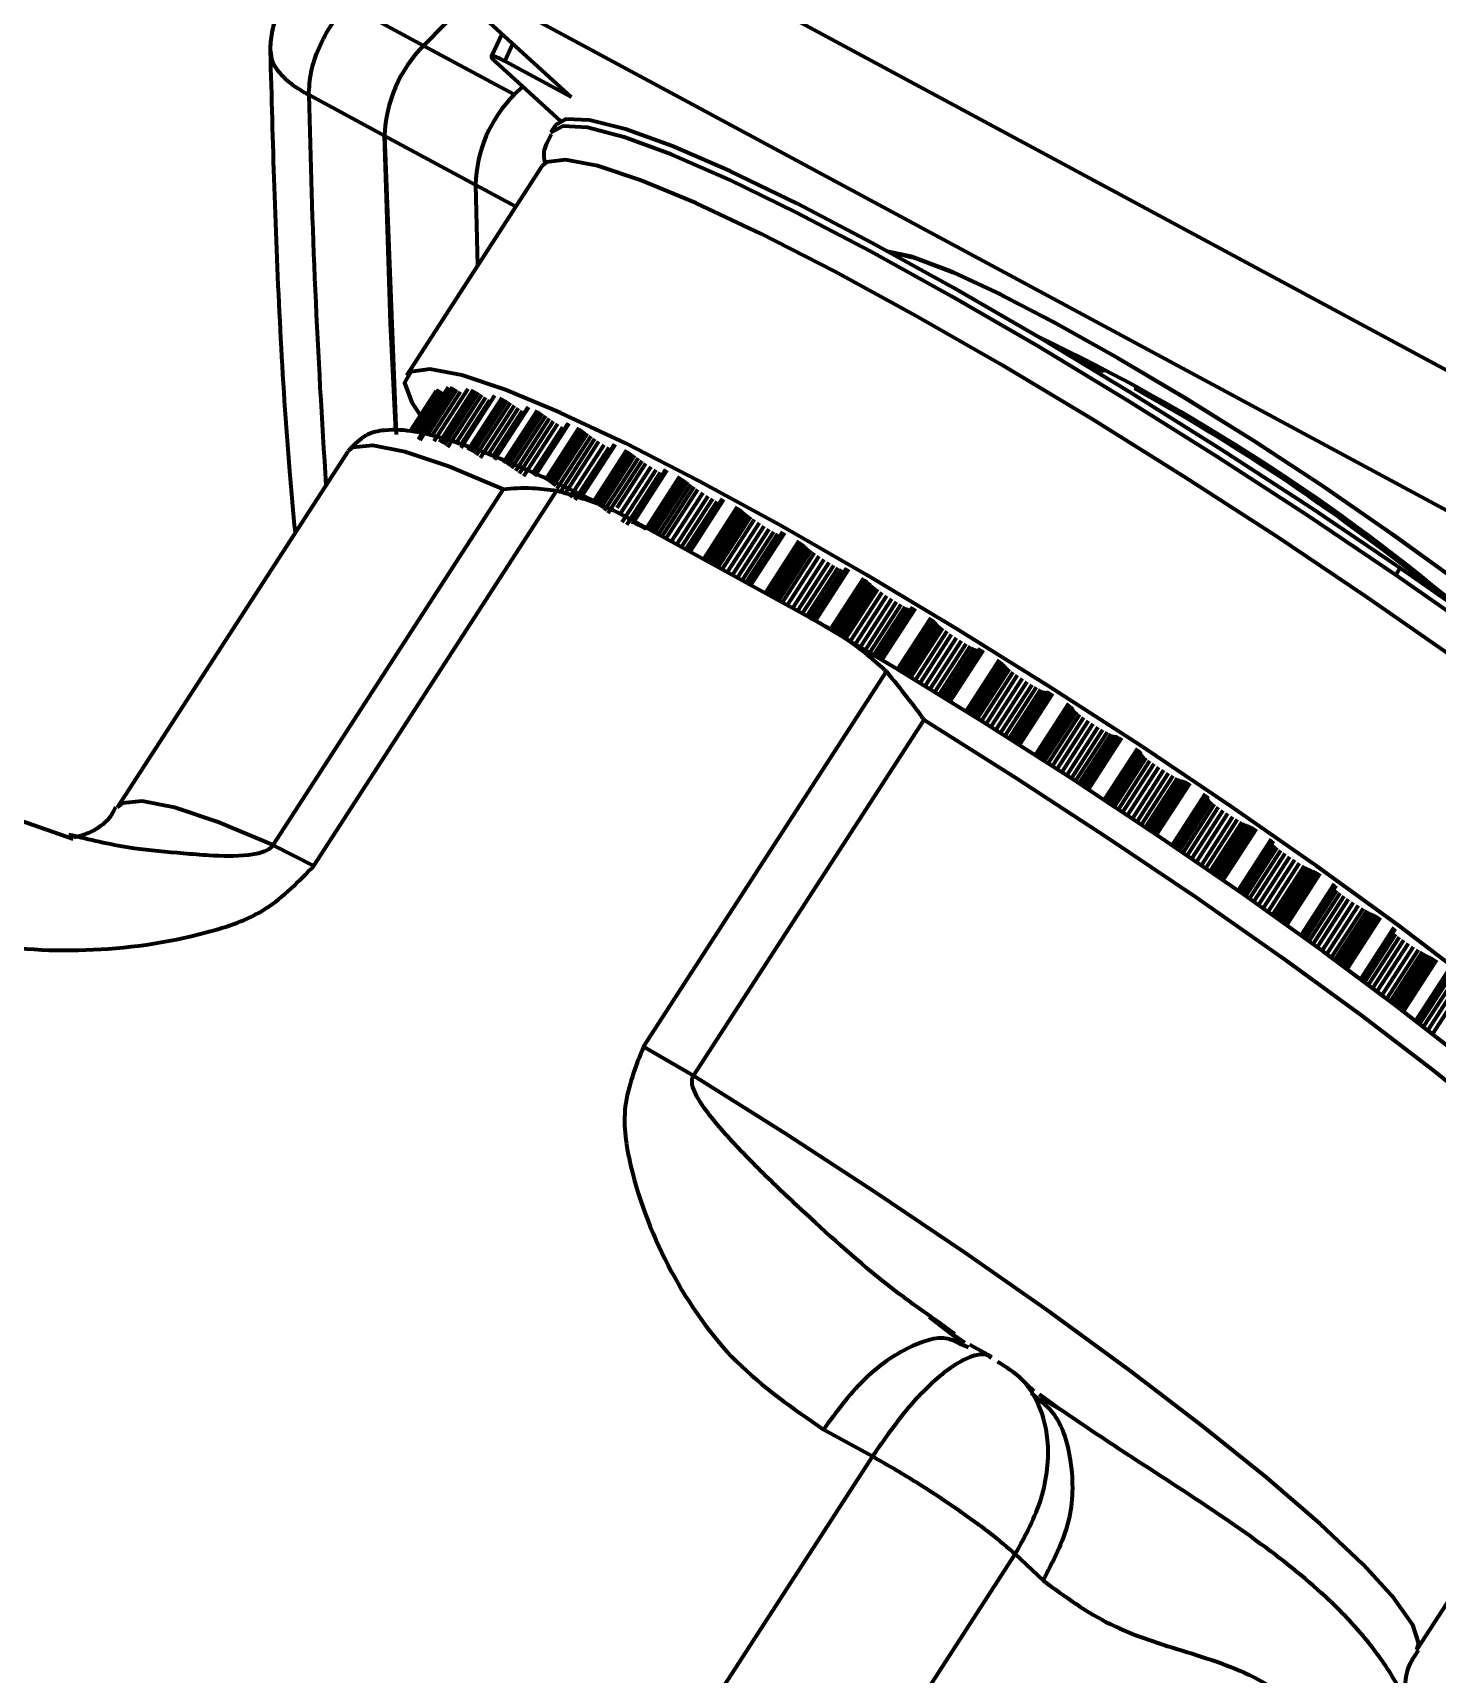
# Model space of a CAD drawing. Header units: millimetres. Extents: x -419 to 9215, y 1224 to 3301.
# Drawn here: x 265.06 to 298.61, y 2761.84 to 2801.04 of the extents above; entities that cross this region are included whole.
import ezdxf

# ---------------------------------------------------------------- set-up
doc = ezdxf.new("R2010")
doc.units = ezdxf.units.MM
doc.layers.add('Net 0.35', color=20, linetype='Continuous', lineweight=35)
doc.layers.add('Net 0.7', color=7, linetype='Continuous', lineweight=70)
doc.styles.get("Standard").update_dxf_attribs({"font": 'arial.ttf'})
doc.dimstyles.new('SLDDIMSTYLE0', dxfattribs={"dimtxt": 0.18, "dimasz": 3.302, "dimexe": 0, "dimexo": 0.0625, "dimgap": 0, "dimtad": 0, "dimtih": 1, "dimtoh": 1, "dimdec": 0, "dimrnd": 1e-09, "dimzin": 0, "dimdsep": 46, "dimtxsty": 'Standard', "dimsah": 1, "dimcen": 0.09, "dimadec": 0, "dimazin": 0, "dimtfac": 3.302, "dimtdec": 0, "dimtofl": 0, "dimtmove": 0, "dimatfit": 3, "dimfxl": 1, "dimfrac": 2, "dimtolj": 1, "dimtzin": 0, "dimarcsym": 0})
doc.dimstyles.new('SLDDIMSTYLE1', dxfattribs={"dimtxt": 0.18, "dimasz": 1.016, "dimexe": 0, "dimexo": 0.0625, "dimgap": 0, "dimtad": 0, "dimtih": 1, "dimtoh": 1, "dimdec": 0, "dimrnd": 1e-09, "dimzin": 0, "dimdsep": 46, "dimtxsty": 'Standard', "dimblk1": 'DOT', "dimblk2": 'DOT', "dimsah": 1, "dimcen": 0.09, "dimadec": 0, "dimazin": 0, "dimtfac": 1.016, "dimtdec": 0, "dimtofl": 0, "dimtmove": 0, "dimatfit": 3, "dimldrblk": 'DOT', "dimfxl": 1, "dimfrac": 2, "dimtolj": 1, "dimtzin": 0, "dimarcsym": 0})

# ---------------------------------------------------------------- blocks, each defined once
blk = doc.blocks.new('_Dot')
at = {"color": 0, "linetype": 'ByBlock', "lineweight": -2}
blk.add_line((-0.5, 0), (-1, 0), dxfattribs=at)
at = {"color": 0, "linetype": 'ByBlock', "const_width": 0.5}
blk.add_lwpolyline([(-0.25, 0, 1), (0.25, 0, 1)], format="xyb", close=True, dxfattribs=at)

msp = doc.modelspace()

# ---------------------------------------------------------------- linework, layer by layer
at = {"layer": 'Net 0.7', "color": 7, "linetype": 'Continuous', "lineweight": 70}
for p, q in [((276.488, 2805.018), (299.652, 2792.547)), ((301.681, 2788.107), (274.248, 2802.876)), ((277.931, 2799.507), (274.455, 2802.674)), ((274.391, 2800.737), (272.581, 2801.711)), ((274.391, 2800.737), (275.431, 2801.785)), ((276.269, 2801.021), (276.021, 2800.477)), ((276.562, 2799.568), (274.391, 2800.737)), ((276.117, 2800.35), (277.667, 2798.938)), ((277.931, 2799.507), (276.338, 2800.364)), ((276.759, 2799.766), (276.562, 2799.568)), ((273.463, 2798.586), (271.653, 2799.56)), ((273.463, 2798.586), (273.737, 2791.45)), ((273.463, 2798.586), (275.635, 2797.417)), ((277.545, 2798.836), (277.437, 2798.669)), ((277.224, 2797.86), (273.985, 2792.858)), ((275.635, 2797.417), (275.685, 2795.483)), ((290.643, 2792.959), (290.67, 2793)), ((274.077, 2791.521), (274.707, 2792.493)), ((274.106, 2791.519), (274.756, 2792.523)), ((274.146, 2791.517), (274.79, 2792.511)), ((274.226, 2791.505), (274.853, 2792.474)), ((274.274, 2791.33), (275.084, 2792.58)), ((274.287, 2791.49), (274.992, 2792.578)), ((274.314, 2791.313), (275.124, 2792.564)), ((274.486, 2791.439), (275.189, 2792.524)), ((274.593, 2791.412), (275.276, 2792.467)), ((274.648, 2791.291), (275.458, 2792.541)), ((274.781, 2791.265), (275.591, 2792.516)), ((274.826, 2791.244), (275.636, 2792.495)), ((274.893, 2791.203), (275.703, 2792.453)), ((274.978, 2791.145), (275.788, 2792.396)), ((275.185, 2791.253), (275.884, 2792.333)), ((275.289, 2791.133), (276.099, 2792.384)), ((275.461, 2791.08), (276.271, 2792.33)), ((275.511, 2791.055), (276.321, 2792.305)), ((291.413, 2792.591), (291.387, 2792.551)), ((275.295, 2791.213), (275.981, 2792.271)), ((275.578, 2791.012), (276.388, 2792.262)), ((275.661, 2790.954), (276.471, 2792.205)), ((275.755, 2790.891), (276.565, 2792.141)), ((275.946, 2790.976), (276.661, 2792.079)), ((276.061, 2790.934), (276.761, 2792.015)), ((276.086, 2790.852), (276.896, 2792.103)), ((276.097, 2790.856), (276.906, 2792.107)), ((276.306, 2790.775), (277.116, 2792.026)), ((276.36, 2790.747), (277.17, 2791.997)), ((276.426, 2790.703), (277.236, 2791.954)), ((276.505, 2790.647), (277.315, 2791.897)), ((276.596, 2790.584), (277.406, 2791.834)), ((276.69, 2790.52), (277.5, 2791.771)), ((276.789, 2790.455), (277.599, 2791.706)), ((277.011, 2790.533), (277.722, 2791.63)), ((277.043, 2790.464), (277.853, 2791.715)), ((277.06, 2790.463), (277.87, 2791.714)), ((277.305, 2790.357), (278.115, 2791.607)), ((277.363, 2790.325), (278.172, 2791.575)), ((277.427, 2790.281), (278.237, 2791.531)), ((277.501, 2790.226), (278.311, 2791.476)), ((277.588, 2790.164), (278.398, 2791.414)), ((277.679, 2790.101), (278.488, 2791.351)), ((277.776, 2790.035), (278.586, 2791.286)), ((277.9, 2789.957), (278.71, 2791.207)), ((278.015, 2789.888), (278.825, 2791.139)), ((278.144, 2789.966), (278.954, 2791.216)), ((278.169, 2789.96), (278.979, 2791.21)), ((272.582, 2791.045), (267.074, 2782.541)), ((278.444, 2789.828), (279.254, 2791.079)), ((278.505, 2789.793), (279.315, 2791.044)), ((278.567, 2789.75), (279.377, 2791)), ((278.636, 2789.697), (279.446, 2790.948)), ((278.717, 2789.637), (279.527, 2790.888)), ((278.804, 2789.575), (279.614, 2790.826)), ((279.019, 2789.698), (279.707, 2790.76)), ((279.111, 2789.569), (279.831, 2790.68)), ((279.139, 2789.357), (279.949, 2790.608)), ((279.249, 2789.294), (280.059, 2790.545)), ((279.377, 2789.362), (280.186, 2790.613)), ((279.408, 2789.352), (280.218, 2790.602)), ((279.725, 2789.219), (280.521, 2790.448)), ((279.79, 2789.184), (280.584, 2790.41)), ((279.853, 2789.149), (280.643, 2790.368)), ((270.799, 2781.645), (276.306, 2790.149)), ((271.776, 2781.152), (277.58, 2790.112)), ((279.923, 2789.111), (280.705, 2790.318)), ((280.006, 2789.065), (280.78, 2790.26)), ((280.094, 2789.017), (280.861, 2790.2)), ((280.191, 2788.964), (280.95, 2790.136)), ((280.319, 2788.893), (281.072, 2790.055)), ((280.443, 2788.825), (281.191, 2789.98)), ((280.56, 2788.761), (281.305, 2789.912)), ((280.663, 2788.704), (281.409, 2789.855)), ((280.728, 2788.669), (281.534, 2789.913)), ((280.763, 2788.65), (281.571, 2789.898)), ((281.089, 2788.471), (281.899, 2789.722)), ((281.155, 2788.434), (281.963, 2789.682)), ((281.215, 2788.401), (282.018, 2789.641)), ((281.278, 2788.367), (282.073, 2789.595)), ((279.391, 2789.342), (279.377, 2789.362)), ((279.377, 2789.362), (279.408, 2789.352)), ((279.678, 2789.245), (283.626, 2787.078)), ((281.353, 2788.326), (282.141, 2789.541)), ((281.436, 2788.28), (282.215, 2789.483)), ((281.528, 2788.23), (282.299, 2789.421)), ((281.653, 2788.161), (282.417, 2789.34)), ((281.778, 2788.092), (282.536, 2789.263)), ((281.898, 2788.027), (282.653, 2789.192)), ((282.008, 2787.966), (282.762, 2789.129)), ((282.104, 2787.913), (282.859, 2789.078)), ((282.172, 2787.877), (282.98, 2789.124)), ((282.213, 2787.854), (283.023, 2789.105)), ((282.562, 2787.662), (283.371, 2788.91)), ((282.63, 2787.625), (283.435, 2788.869)), ((282.686, 2787.594), (283.486, 2788.83)), ((282.74, 2787.565), (283.532, 2788.788)), ((281.089, 2788.471), (281.098, 2788.466)), ((282.808, 2787.527), (283.592, 2788.738)), ((282.884, 2787.486), (283.659, 2788.684)), ((282.969, 2787.439), (283.737, 2788.624)), ((283.09, 2787.372), (283.849, 2788.544)), ((283.214, 2787.304), (283.966, 2788.466)), ((283.336, 2787.237), (284.084, 2788.392)), ((283.452, 2787.174), (284.198, 2788.325)), ((283.556, 2787.117), (284.301, 2788.268)), ((283.642, 2787.069), (284.39, 2788.224)), ((283.707, 2787.031), (284.498, 2788.252)), ((283.707, 2787.031), (284.46, 2788.195)), ((283.71, 2787.03), (284.506, 2788.258)), ((283.756, 2787.003), (284.554, 2788.234)), ((284.12, 2786.791), (284.917, 2788.023)), ((297.623, 2788.094), (297.731, 2788.261)), ((282.207, 2787.857), (282.213, 2787.854)), ((284.186, 2786.752), (284.982, 2787.981)), ((284.236, 2786.723), (285.027, 2787.944)), ((284.281, 2786.697), (285.065, 2787.907)), ((284.339, 2786.662), (285.116, 2787.861)), ((284.406, 2786.623), (285.175, 2787.811)), ((284.482, 2786.578), (285.245, 2787.755)), ((284.595, 2786.512), (285.351, 2787.677)), ((284.715, 2786.441), (285.465, 2787.599)), ((284.835, 2786.37), (285.582, 2787.523)), ((284.952, 2786.3), (285.698, 2787.452)), ((285.06, 2786.236), (285.807, 2787.39)), ((285.154, 2786.18), (285.904, 2787.339)), ((285.229, 2786.135), (285.985, 2787.302)), ((285.281, 2786.104), (286.045, 2787.282)), ((285.286, 2786.101), (286.078, 2787.323)), ((285.296, 2786.095), (286.093, 2787.324)), ((285.347, 2786.064), (286.145, 2787.297)), ((285.722, 2785.839), (286.52, 2787.071)), ((285.787, 2785.799), (286.583, 2787.029)), ((285.831, 2785.773), (286.623, 2786.995)), ((285.867, 2785.751), (286.652, 2786.963)), ((285.915, 2785.722), (286.693, 2786.923)), ((285.972, 2785.687), (286.743, 2786.877)), ((286.04, 2785.646), (286.804, 2786.825)), ((286.145, 2785.582), (286.902, 2786.751)), ((286.26, 2785.512), (287.012, 2786.673)), ((286.378, 2785.44), (287.127, 2786.596)), ((286.497, 2785.368), (287.245, 2786.522)), ((286.609, 2785.299), (287.358, 2786.455)), ((286.71, 2785.237), (287.462, 2786.398)), ((286.794, 2785.185), (287.552, 2786.354)), ((286.859, 2785.145), (287.623, 2786.325)), ((286.887, 2785.128), (287.658, 2786.318)), ((286.904, 2785.117), (287.682, 2786.319)), ((286.906, 2785.116), (287.698, 2786.338)), ((286.924, 2785.105), (287.72, 2786.334)), ((286.978, 2785.071), (287.777, 2786.304)), ((287.36, 2784.835), (288.158, 2786.067)), ((287.423, 2784.795), (288.22, 2786.025)), ((279.649, 2776.83), (285.453, 2785.791)), ((287.461, 2784.771), (288.253, 2785.994)), ((287.487, 2784.755), (288.272, 2785.968)), ((287.525, 2784.732), (288.303, 2785.933)), ((287.573, 2784.702), (288.344, 2785.893)), ((287.631, 2784.665), (288.396, 2785.846)), ((287.727, 2784.605), (288.485, 2785.775)), ((287.835, 2784.537), (288.588, 2785.7)), ((287.951, 2784.465), (288.701, 2785.623)), ((288.069, 2784.39), (288.818, 2785.547)), ((288.183, 2784.318), (288.934, 2785.476)), ((288.29, 2784.251), (289.043, 2785.414)), ((288.383, 2784.192), (289.141, 2785.362)), ((288.459, 2784.144), (289.224, 2785.325)), ((288.497, 2784.119), (289.269, 2785.311)), ((288.524, 2784.102), (289.303, 2785.304)), ((288.542, 2784.091), (289.327, 2785.304)), ((288.548, 2784.087), (289.34, 2785.31)), ((288.572, 2784.072), (289.369, 2785.302)), ((288.63, 2784.035), (289.428, 2785.268)), ((289.013, 2783.791), (289.811, 2785.024)), ((289.073, 2783.752), (289.87, 2784.982)), ((289.104, 2783.732), (289.897, 2784.955)), ((289.12, 2783.721), (289.906, 2784.935)), ((289.148, 2783.704), (289.927, 2784.906)), ((289.186, 2783.68), (289.958, 2784.871)), ((280.844, 2776.132), (286.352, 2784.635)), ((289.234, 2783.648), (290, 2784.83)), ((289.32, 2783.593), (290.078, 2784.764)), ((289.421, 2783.528), (290.174, 2784.692)), ((289.532, 2783.457), (290.282, 2784.615)), ((289.648, 2783.381), (290.397, 2784.538)), ((289.764, 2783.306), (290.515, 2784.465)), ((289.875, 2783.234), (290.628, 2784.398)), ((289.975, 2783.169), (290.733, 2784.34)), ((290.06, 2783.113), (290.826, 2784.295)), ((290.109, 2783.082), (290.881, 2784.274)), ((290.146, 2783.058), (290.925, 2784.26)), ((290.173, 2783.04), (290.959, 2784.253)), ((290.189, 2783.029), (290.981, 2784.252)), ((290.22, 2783.009), (291.017, 2784.239)), ((290.28, 2782.97), (291.079, 2784.203)), ((290.66, 2782.72), (291.459, 2783.953)), ((290.717, 2782.683), (291.514, 2783.913)), ((290.741, 2782.667), (291.534, 2783.89)), ((290.748, 2782.663), (291.533, 2783.875)), ((290.765, 2782.651), (291.543, 2783.853)), ((290.792, 2782.633), (291.564, 2783.825)), ((290.83, 2782.608), (291.595, 2783.789)), ((290.905, 2782.559), (291.663, 2783.729)), ((290.997, 2782.498), (291.75, 2783.661)), ((291.102, 2782.428), (291.852, 2783.586)), ((291.215, 2782.353), (291.964, 2783.509)), ((291.331, 2782.276), (292.081, 2783.434)), ((291.444, 2782.2), (292.197, 2783.363)), ((291.55, 2782.129), (292.308, 2783.299)), ((291.644, 2782.066), (292.409, 2783.247)), ((291.701, 2782.028), (292.473, 2783.219)), ((291.748, 2781.997), (292.526, 2783.198)), ((291.785, 2781.971), (292.571, 2783.184)), ((291.81, 2781.955), (292.602, 2783.177)), ((291.847, 2781.93), (292.644, 2783.16)), ((291.909, 2781.888), (292.708, 2783.121)), ((292.281, 2781.637), (293.079, 2782.87)), ((292.334, 2781.601), (293.131, 2782.831)), ((292.351, 2781.589), (293.143, 2782.812)), ((292.354, 2781.587), (293.132, 2782.789)), ((292.371, 2781.576), (293.142, 2782.767)), ((292.398, 2781.558), (293.162, 2782.738)), ((292.461, 2781.515), (293.218, 2782.684)), ((292.543, 2781.459), (293.295, 2782.62)), ((292.641, 2781.392), (293.39, 2782.549)), ((266.02, 2781.787), (264.262, 2782.402)), ((292.75, 2781.318), (293.498, 2782.473)), ((292.864, 2781.24), (293.613, 2782.396)), ((292.979, 2781.161), (293.731, 2782.322)), ((293.089, 2781.085), (293.846, 2782.254)), ((293.19, 2781.015), (293.954, 2782.195)), ((293.255, 2780.971), (294.026, 2782.16)), ((293.311, 2780.932), (294.088, 2782.133)), ((293.357, 2780.9), (294.142, 2782.112)), ((266.048, 2781.863), (265.922, 2781.889)), ((293.391, 2780.877), (294.183, 2782.099)), ((293.433, 2780.847), (294.23, 2782.077)), ((293.496, 2780.804), (294.294, 2782.036)), ((293.855, 2780.554), (294.653, 2781.787)), ((293.904, 2780.52), (294.7, 2781.75)), ((293.914, 2780.514), (294.705, 2781.735)), ((270.799, 2781.645), (271.776, 2781.152)), ((293.919, 2780.51), (294.682, 2781.688)), ((293.969, 2780.475), (294.725, 2781.642)), ((294.041, 2780.425), (294.791, 2781.584)), ((294.13, 2780.362), (294.877, 2781.516)), ((294.233, 2780.29), (294.979, 2781.441)), ((294.344, 2780.211), (295.091, 2781.365)), ((294.459, 2780.131), (295.209, 2781.289)), ((294.572, 2780.051), (295.327, 2781.217)), ((294.679, 2779.975), (295.441, 2781.152)), ((294.751, 2779.923), (295.521, 2781.111)), ((294.814, 2779.879), (295.591, 2781.078)), ((294.869, 2779.84), (295.653, 2781.05)), ((294.911, 2779.81), (295.702, 2781.031)), ((294.958, 2779.776), (295.754, 2781.005)), ((295.021, 2779.731), (295.819, 2780.963)), ((295.363, 2779.486), (296.161, 2780.717)), ((295.406, 2779.455), (296.202, 2780.683)), ((295.409, 2779.453), (296.2, 2780.674)), ((295.41, 2779.452), (296.164, 2780.616)), ((295.471, 2779.408), (296.219, 2780.563)), ((295.551, 2779.351), (296.295, 2780.5)), ((295.647, 2779.281), (296.39, 2780.429)), ((295.753, 2779.204), (296.497, 2780.353)), ((295.866, 2779.122), (296.613, 2780.276)), ((295.98, 2779.039), (296.733, 2780.2)), ((296.092, 2778.957), (296.852, 2780.131)), ((296.17, 2778.9), (296.937, 2780.085)), ((296.24, 2778.849), (297.014, 2780.045)), ((296.302, 2778.803), (297.085, 2780.011)), ((296.352, 2778.766), (297.142, 2779.986)), ((296.403, 2778.729), (297.198, 2779.956)), ((296.465, 2778.683), (297.262, 2779.914)), ((296.785, 2778.445), (297.582, 2779.676)), ((296.823, 2778.418), (297.618, 2779.645)), ((296.885, 2778.371), (297.626, 2779.515)), ((296.973, 2778.306), (297.712, 2779.447)), ((297.074, 2778.23), (297.814, 2779.373)), ((297.183, 2778.148), (297.927, 2779.296)), ((297.297, 2778.062), (298.046, 2779.218)), ((297.411, 2777.976), (298.168, 2779.144)), ((297.494, 2777.913), (298.259, 2779.093)), ((297.569, 2777.856), (298.342, 2779.049)), ((297.638, 2777.804), (298.419, 2779.009)), ((297.695, 2777.761), (298.483, 2778.978)), ((297.749, 2777.719), (298.543, 2778.945)), ((297.809, 2777.673), (298.606, 2778.902)), ((298.105, 2777.446), (298.9, 2778.675)), ((298.136, 2777.422), (298.93, 2778.647)), ((298.195, 2777.376), (298.929, 2778.509)), ((298.289, 2777.303), (299.024, 2778.437)), ((298.394, 2777.222), (299.132, 2778.361)), ((298.506, 2777.134), (299.25, 2778.283)), ((280.844, 2776.132), (279.649, 2776.83)), ((298.129, 2762.426), (303.637, 2770.93)), ((287.216, 2769.803), (286.485, 2770.368)), ((287.087, 2769.968), (286.611, 2770.311)), ((287.07, 2769.943), (287.329, 2769.762)), ((287.417, 2769.647), (287.202, 2769.736)), ((287.975, 2769.42), (287.449, 2769.709)), ((288.986, 2768.603), (288.614, 2768.955)), ((288.915, 2768.566), (289.079, 2768.418)), ((289.607, 2768.162), (289.109, 2768.522)), ((289.601, 2768.166), (289.136, 2768.439)), ((283.95, 2767.69), (285.12, 2767.048)), ((285.12, 2767.048), (251.786, 2715.583)), ((282.863, 2755.954), (288.533, 2764.707)), ((288.533, 2764.707), (289.196, 2764.081))]:
    msp.add_line(p, q, dxfattribs=at)
at = {"layer": 'Net 0.7', "color": 8, "linetype": 'Continuous', "lineweight": 70}
for p, q in [((276.526, 2800.787), (276.338, 2800.364)), ((275.635, 2797.417), (276.601, 2796.897))]:
    msp.add_line(p, q, dxfattribs=at)
at = {"layer": 'Net 0.7', "color": 7, "linetype": 'Continuous', "lineweight": 70, "flags": 128}
for points in [[(297.731, 2788.261), (295.607, 2789.692), (293.435, 2791.103), (291.257, 2792.469), (289.116, 2793.763), (287.053, 2794.958), (285.108, 2796.033), (283.319, 2796.965), (281.721, 2797.738), (280.346, 2798.335), (279.219, 2798.746), (278.363, 2798.962), (277.794, 2798.979), (277.545, 2798.836)], [(273.733, 2791.536), (273.606, 2794.11), (273.463, 2798.586)], [(307.382, 2779.215), (306.614, 2780.041), (305.56, 2781.028), (304.24, 2782.155), (302.682, 2783.4), (300.918, 2784.737), (298.983, 2786.139), (296.918, 2787.577), (294.764, 2789.022), (292.566, 2790.444), (290.368, 2791.814), (288.216, 2793.104), (286.153, 2794.288), (284.222, 2795.342), (282.462, 2796.243), (280.909, 2796.974), (279.595, 2797.519), (278.547, 2797.868), (277.786, 2798.014), (277.328, 2797.952), (277.224, 2797.86)], [(285.476, 2795.834), (286.042, 2795.708), (286.936, 2795.374), (288.083, 2794.846), (289.444, 2794.144), (290.967, 2793.293), (292.599, 2792.325), (294.28, 2791.273), (295.95, 2790.175), (297.548, 2789.073), (299.017, 2788.005), (300.302, 2787.01), (301.359, 2786.124)], [(285.502, 2795.82), (285.53, 2795.817), (286.159, 2795.663), (287.054, 2795.318), (288.184, 2794.792), (289.511, 2794.104), (290.99, 2793.277), (292.57, 2792.339), (294.197, 2791.323), (295.816, 2790.262), (297.373, 2789.193), (298.813, 2788.153), (300.088, 2787.176), (301.154, 2786.297)], [(289.482, 2793.546), (289.508, 2793.533), (290.643, 2792.959)], [(304.142, 2774.213), (303.374, 2775.039), (302.32, 2776.026), (301, 2777.153), (299.442, 2778.398), (297.678, 2779.735), (295.743, 2781.137), (293.678, 2782.575), (291.524, 2784.02), (289.326, 2785.442), (287.128, 2786.812), (284.976, 2788.102), (282.913, 2789.286), (280.982, 2790.34), (279.222, 2791.241), (277.669, 2791.972), (276.355, 2792.517), (275.307, 2792.866), (274.546, 2793.012), (274.088, 2792.95), (273.942, 2792.683), (274.111, 2792.217), (274.322, 2791.898)], [(308.717, 2778.645), (308.759, 2778.849), (308.573, 2779.322), (308.087, 2779.979), (307.31, 2780.806), (306.257, 2781.788), (304.948, 2782.905), (303.409, 2784.136), (301.67, 2785.456), (299.765, 2786.84), (297.731, 2788.261)], [(303.192, 2772.786), (303.134, 2772.872), (302.563, 2773.568), (301.709, 2774.427), (300.59, 2775.431), (299.229, 2776.561), (297.652, 2777.793), (295.892, 2779.103), (293.983, 2780.465), (291.965, 2781.85), (289.879, 2783.232), (287.765, 2784.581), (285.667, 2785.872), (283.626, 2787.078)]]:
    msp.add_lwpolyline(points, dxfattribs=at)
at = {"layer": 'Net 0.7', "color": 8, "linetype": 'Continuous', "lineweight": 70, "flags": 128}
for points in [[(297.623, 2788.094), (295.515, 2789.514), (293.359, 2790.916), (291.197, 2792.273), (289.07, 2793.559), (287.019, 2794.75), (285.083, 2795.822), (283.299, 2796.754), (281.702, 2797.531), (280.321, 2798.135), (279.185, 2798.556), (278.314, 2798.785), (277.725, 2798.819), (277.431, 2798.658)], [(272.591, 2791.058), (272.706, 2791.148), (273.18, 2791.198), (273.948, 2791.045), (274.997, 2790.693), (276.306, 2790.149)], [(308.617, 2778.491), (308.652, 2778.609), (308.522, 2779.056), (308.076, 2779.696), (307.325, 2780.517), (306.282, 2781.503), (304.969, 2782.632), (303.413, 2783.882), (301.645, 2785.228), (299.702, 2786.641), (297.623, 2788.094)], [(286.352, 2784.635), (288.541, 2783.259), (290.722, 2781.838), (292.851, 2780.401), (294.886, 2778.974), (296.787, 2777.588), (298.516, 2776.269), (300.039, 2775.044), (301.326, 2773.936), (302.351, 2772.968), (303.094, 2772.158), (303.54, 2771.524), (303.68, 2771.077), (303.637, 2770.93)], [(270.799, 2781.645), (269.49, 2782.19), (268.44, 2782.542), (267.672, 2782.694), (267.199, 2782.645), (267.075, 2782.543)], [(298.128, 2762.424), (298.172, 2762.574), (298.032, 2763.021), (297.586, 2763.655), (296.843, 2764.464), (295.818, 2765.432), (294.531, 2766.54), (293.008, 2767.766), (291.279, 2769.085), (289.378, 2770.471), (287.343, 2771.897), (285.214, 2773.335), (283.033, 2774.756), (280.844, 2776.132)]]:
    msp.add_lwpolyline(points, dxfattribs=at)
at = {"layer": 'Net 0.7', "color": 7, "linetype": 'Continuous', "lineweight": 70}
for centre, radius, start, end in [((276.636, 2798.493), 3.174, 135.0206, 178.3241), ((278.808, 2797.324), 3.174, 135.0206, 178.3241), ((268.986, 2751.464), 46.848, 49.5434, 64.5927), ((266.124, 2747.149), 51.957, 50.7334, 60.9067), ((250.687, 2732.637), 63.573, 62.83489, 63.14203)]:
    msp.add_arc(centre, radius, start, end, dxfattribs=at)
at = {"layer": 'Net 0.7', "color": 8, "linetype": 'Continuous', "lineweight": 70}
msp.add_arc((476.839, 2803.876), 205.231, 181.205, 183.80945, dxfattribs=at)
at = {"layer": 'Net 0.7', "color": 7, "linetype": 'Continuous', "lineweight": 70}
for points, knots in [([(271.313, 2802.072), (271.232, 2801.981), (271.064, 2801.792), (270.877, 2801.444), (270.746, 2801.042), (270.734, 2800.753), (270.727, 2800.604)], [0, 0, 0, 0, 0.225348, 0.467459, 0.725783, 1, 1, 1, 1]), ([(270.73, 2800.604), (270.759, 2799.524), (270.85, 2796.142), (271.031, 2792.294), (271.278, 2789.592), (271.323, 2789.101)], [0, 0, 0, 0, 0.277334, 0.868622, 1, 1, 1, 1]), ([(276.338, 2800.364), (276.279, 2800.395), (276.16, 2800.456), (276.049, 2800.494), (276.004, 2800.486), (276.028, 2800.436), (276.09, 2800.376), (276.117, 2800.35)], [0, 0, 0, 0, 0.204152, 0.408183, 0.615617, 0.830757, 1, 1, 1, 1]), ([(277.446, 2798.613), (277.375, 2798.489), (277.231, 2798.235), (277.274, 2798.006), (277.296, 2797.889)], [0, 0, 0, 0, 0.488805, 1, 1, 1, 1]), ([(291.387, 2792.551), (291.385, 2792.551), (291.381, 2792.551), (291.378, 2792.55), (291.376, 2792.55)], [0, 0, 0, 0, 0.560299, 1, 1, 1, 1]), ([(279.156, 2789.52), (279.098, 2789.55), (278.502, 2789.854), (277.476, 2790.342), (276.17, 2790.91), (275.067, 2791.312), (274.188, 2791.54), (273.577, 2791.583), (273.019, 2791.484), (272.752, 2791.221), (272.626, 2791.097)], [0, 0, 0, 0, 0.01771, 0.180313, 0.343682, 0.508693, 0.677498, 0.829841, 0.9198, 1, 1, 1, 1]), ([(276.306, 2790.149), (276.527, 2790.166), (276.921, 2790.197), (277.379, 2790.138), (277.58, 2790.112)], [0, 0, 0, 0, 0.560161, 1, 1, 1, 1]), ([(277.58, 2790.112), (277.949, 2790.006), (278.69, 2789.793), (279.348, 2789.428), (279.678, 2789.245)], [0, 0, 0, 0, 0.499082, 1, 1, 1, 1]), ([(283.626, 2787.078), (283.958, 2786.898), (284.62, 2786.538), (285.176, 2786.04), (285.453, 2785.791)], [0, 0, 0, 0, 0.500918, 1, 1, 1, 1]), ([(285.453, 2785.791), (285.618, 2785.591), (285.912, 2785.233), (286.217, 2784.818), (286.352, 2784.635)], [0, 0, 0, 0, 0.559518, 1, 1, 1, 1]), ([(267.033, 2782.547), (266.993, 2782.468), (266.847, 2782.178), (266.372, 2781.905), (266.153, 2781.849), (266.049, 2781.823)], [0, 0, 0, 0, 0.165119, 0.60227, 1, 1, 1, 1]), ([(260.996, 2780.289), (261.821, 2779.936), (263.476, 2779.23), (266.326, 2779.046), (268.721, 2779.367), (270.673, 2780.013), (271.41, 2780.774), (271.776, 2781.152)], [0, 0, 0, 0, 0.24995, 0.5008809, 0.7511979, 0.8765592, 1, 1, 1, 1]), ([(279.649, 2776.83), (279.461, 2776.354), (279.081, 2775.395), (279.39, 2773.505), (280.225, 2771.415), (281.76, 2769.198), (283.22, 2768.192), (283.95, 2767.69)], [0, 0, 0, 0, 0.123755, 0.248819, 0.499232, 0.749767, 1, 1, 1, 1]), ([(287.961, 2769.395), (287.925, 2769.423), (287.816, 2769.506), (287.469, 2769.452), (286.993, 2769.194), (286.45, 2768.724), (285.844, 2768.086), (285.407, 2767.459), (285.12, 2767.048)], [0, 0, 0, 0, 0.075403, 0.225409, 0.456964, 0.599556, 0.737635, 1, 1, 1, 1]), ([(288.533, 2764.707), (288.773, 2765.15), (289.14, 2765.826), (289.317, 2766.758), (289.33, 2767.59), (289.114, 2768.333), (288.677, 2768.954), (288.308, 2769.182), (288.11, 2769.303)], [0, 0, 0, 0, 0.239129, 0.36498, 0.494944, 0.705992, 0.842714, 1, 1, 1, 1]), ([(289.196, 2764.081), (289.718, 2763.7), (290.763, 2762.937), (292.644, 2762.377), (294.502, 2761.776), (296.018, 2760.453), (297.009, 2758.386), (297.934, 2756.198), (298.835, 2755.099), (299.286, 2754.55)], [0, 0, 0, 0, 0.13996, 0.280021, 0.420142, 0.55997, 0.706644, 0.853352, 1, 1, 1, 1]), ([(297.935, 2761.063), (297.929, 2761.074), (297.915, 2761.099), (297.841, 2761.41), (297.858, 2761.95), (298.077, 2762.28), (298.17, 2762.42)], [0, 0, 0, 0, 0.2330864, 0.5132518, 0.7932937, 1, 1, 1, 1])]:
    msp.add_open_spline(points, degree=3, knots=knots, dxfattribs=at)
for points in [[(271.653, 2799.56), (271.663, 2799.74), (271.682, 2800.1), (271.882, 2800.691), (272.182, 2801.259), (272.448, 2801.561), (272.581, 2801.711)], [(285.12, 2767.048), (285.43, 2766.87), (286.051, 2766.516), (287.061, 2765.853), (287.968, 2765.201), (288.344, 2764.872), (288.533, 2764.707)]]:
    msp.add_open_spline(points, degree=3, dxfattribs=at)
at = {"layer": 'Net 0.7', "color": 8, "linetype": 'Continuous', "lineweight": 70}
for points, knots in [([(270.738, 2800.604), (270.744, 2800.526), (270.758, 2800.354), (270.944, 2800.08), (271.238, 2799.805), (271.516, 2799.641), (271.653, 2799.56)], [0, 0, 0, 0, 0.224649, 0.492136, 0.750398, 1, 1, 1, 1]), ([(270.799, 2781.645), (270.787, 2781.63), (270.764, 2781.598), (270.694, 2781.54), (270.504, 2781.446), (269.997, 2781.367), (269.355, 2781.387), (268.448, 2781.46), (267.277, 2781.563), (266.502, 2781.752), (266.048, 2781.863)], [0, 0, 0, 0, 0.007616, 0.016032, 0.036977, 0.101275, 0.273571, 0.397766, 0.646775, 1, 1, 1, 1]), ([(286.611, 2770.311), (286.326, 2770.512), (285.318, 2771.222), (284.058, 2772.349), (282.753, 2773.556), (281.832, 2774.479), (281.172, 2775.229), (280.849, 2775.752), (280.803, 2775.983), (280.815, 2776.077), (280.835, 2776.114), (280.844, 2776.132)], [0, 0, 0, 0, 0.123605, 0.436219, 0.599692, 0.761864, 0.907582, 0.966179, 0.985278, 0.992985, 1, 1, 1, 1]), ([(287.202, 2769.736), (287.11, 2769.783), (286.773, 2769.957), (285.941, 2769.676), (284.872, 2768.938), (284.257, 2768.106), (283.95, 2767.69)], [0, 0, 0, 0, 0.109939, 0.406626, 0.703313, 1, 1, 1, 1]), ([(289.079, 2768.418), (289.175, 2768.339), (289.611, 2767.98), (289.92, 2766.931), (289.915, 2765.469), (289.435, 2764.544), (289.196, 2764.081)], [0, 0, 0, 0, 0.086026, 0.390684, 0.695342, 1, 1, 1, 1]), ([(297.932, 2761.062), (297.796, 2761.333), (297.525, 2761.869), (296.884, 2762.743), (295.918, 2763.769), (294.435, 2764.971), (292.624, 2766.179), (290.957, 2767.253), (290.047, 2767.866), (289.607, 2768.162)], [0, 0, 0, 0, 0.132961, 0.262939, 0.388271, 0.577884, 0.779191, 0.89345, 1, 1, 1, 1])]:
    msp.add_open_spline(points, degree=3, knots=knots, dxfattribs=at)

# ---------------------------------------------------------------- leaders
at = {"layer": 'Net 0.35'}
for points, dimstyle in [([(278.014, 2706.015), (334.637, 2829.247)], 'SLDDIMSTYLE0'), ([(336.128, 2771.67), (202.175, 2730.348)], 'SLDDIMSTYLE1')]:
    msp.add_leader(points, dimstyle=dimstyle, dxfattribs=at)

doc.saveas('drawing.dxf')
